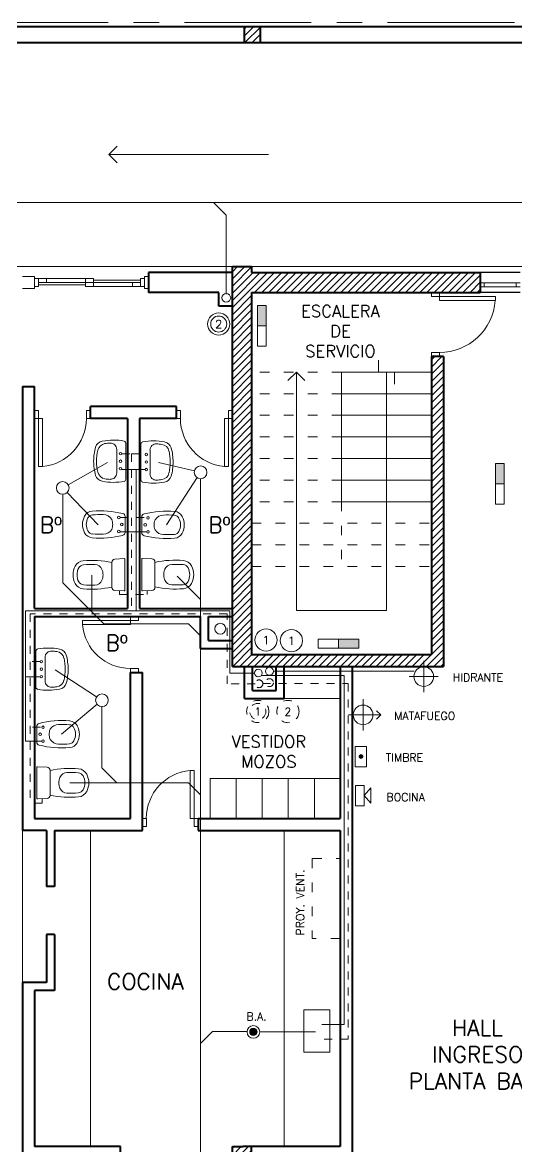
# Model space of a CAD drawing. Extents: x 1009 to 1343, y -172900 to 201.
# Drawn here: x 1032.52 to 1038.7, y 12.75 to 26.8 of the extents above; entities that cross this region are included whole.
import ezdxf

# ---------------------------------------------------------------- set-up
doc = ezdxf.new("R2010")
doc.units = 0
doc.header["$LTSCALE"] = 0.5
for name, pattern in [('ACAD_ISO03W100', [30, 12, -18]), ('CENTER', [50.8, 31.75, -6.35, 6.35, -6.35]), ('DASHED', [19.05, 12.7, -6.35])]:
    doc.linetypes.add(name, pattern=pattern)
for name, color, linetype, lineweight in [('Agua caliente', 230, 'CONTINUOUS', 18), ('Agua fria', 5, 'ACAD_ISO03W100', 18), ('Carpintería', 55, 'CONTINUOUS', 20), ('Desague primario', 10, 'CONTINUOUS', 18), ('Desague secundario', 30, 'CONTINUOUS', 18), ('Detalles .05', 243, 'CONTINUOUS', 5), ('Detalles 01', 8, 'CONTINUOUS', 9), ('Equipamiento fijo', 31, 'CONTINUOUS', 13), ('Muros corte', 7, 'CONTINUOUS', 40), ('Muros vista', 253, 'CONTINUOUS', 25), ('Pisos', 252, 'CONTINUOUS', 18), ('Pluviales', 41, 'CONTINUOUS', 18), ('Proyección', 4, 'ACAD_ISO03W100', 18), ('Punta 01', 6, 'CONTINUOUS', 9), ('Punta 015', 64, 'CONTINUOUS', 13), ('Punta 02', 11, 'CONTINUOUS', 20), ('Sist. contra incendio', 1, 'CONTINUOUS', 18), ('Tratamiento pisos', 251, 'CONTINUOUS', 9), ('Ventilación', 105, 'CONTINUOUS', 18)]:
    doc.layers.add(name, color=color, linetype=linetype, lineweight=lineweight)
doc.styles.add('Texto 1 mm', font='simplex.shx', dxfattribs={"height": 0.1})
doc.styles.add('Texto 1.5 mm', font='simplex.shx', dxfattribs={"height": 0.15})
doc.styles.add('Texto 2 mm', font='simplex.shx', dxfattribs={"height": 0.2})
pattern_1 = [(45, (1e-13, -104.45304), (-0.0449012806, 0.0449012806), [])]

# ---------------------------------------------------------------- blocks, each defined once
blk = doc.blocks.new('RT')
at = {"layer": 'Equipamiento fijo'}
for p, q in [((0.122, 0.01), (0.122, 0.174)), ((0.248, 0.01), (0.248, 0.265)), ((0.122, 0.01), (0.122, -0.154)), ((0.248, 0.01), (0.248, -0.246)), ((0.248, 0.01), (0.248, 0.01)), ((0.242, -0.259), (0.248, -0.259))]:
    blk.add_line(p, q, dxfattribs=at)
for centre in [(0.174, 0.114), (0.174, 0.01), (0.174, -0.094)]:
    blk.add_circle(centre, 0.017, dxfattribs=at)
for centre, radius, start, end in [((0.531, 0.01), 0.73, 164.4041, 180), ((-0.057, 0.171), 0.12, 100.4189, 162.9179), ((0.531, 0.01), 0.69, 167.2483, 180), ((-0.024, 0.136), 0.12, 98.3128, 167.2483), ((0.076, -0.553), 0.856, 80.0623, 100.4189), ((0.076, -0.553), 0.816, 93.3614, 98.3128), ((0.034, 0.174), 0.088, 0, 93.3614), ((0.221, 0.27), 0.02, 66.1497, 80.0623), ((0.212, 0.252), 0.0404, 44.4974, 66.1497), ((0.228, 0.265), 0.02, 0, 47.07), ((0.531, 0.01), 0.73, 180, 195.5959), ((0.531, 0.01), 0.69, 180, 192.7517), ((-0.024, -0.116), 0.12, 192.7517, 261.6872), ((0.034, -0.154), 0.088, 266.6386, 0), ((-0.057, -0.151), 0.12, 197.0821, 259.5811), ((0.076, 0.573), 0.856, 259.5811, 279.9377), ((0.076, 0.573), 0.816, 261.6872, 266.6386), ((0.221, -0.251), 0.02, 279.9377, 293.8503), ((0.212, -0.232), 0.0404, 293.8503, 315.5026), ((0.228, -0.246), 0.02, 312.93, 0)]:
    blk.add_arc(centre, radius, start, end, dxfattribs=at)
blk = doc.blocks.new('TRE')
at = {"layer": 'Equipamiento fijo'}
blk.add_line((-0.111, 0.321), (0.098, 0.321), dxfattribs=at)
for centre in [(-0.098, 0.239), (-0.006, 0.277), (0.086, 0.239)]:
    blk.add_circle(centre, 0.017, dxfattribs=at)
for centre, radius, start, end in [((-0.111, 0.281), 0.04, 90, 166.2935), ((0.098, 0.281), 0.04, 13.7065, 90), ((0.999, -0.005), 1.185, 165.6044, 185.1819), ((-0.02, 0.037), 0.12, 97.9611, 116.2022), ((-0.007, -0.04), 0.198, 89.701, 98.5059), ((-0.005, -0.04), 0.198, 81.4941, 90.299), ((0.008, 0.037), 0.12, 63.7978, 82.0389), ((-1.083, -0.01), 1.257, 355.3805, 13.8332), ((1.088, -0.012), 1.224, 177.8575, 184.4928), ((-0.004, 0.034), 0.131, 121.8233, 180), ((-0.008, 0.034), 0.131, 0, 58.1767), ((-1.101, -0.012), 1.224, 355.5072, 2.1425), ((-0.057, -0.102), 0.125, 184.4928, 242.4143), ((-0.057, -0.102), 0.075, 184.4928, 242.4143), ((0.045, -0.102), 0.075, 297.5857, 355.5072), ((0.045, -0.102), 0.125, 297.5857, 355.5072), ((-0.006, -0.004), 0.235, 242.4143, 270), ((-0.006, -0.004), 0.185, 242.4143, 270), ((-0.006, -0.004), 0.185, 270, 297.5857), ((-0.006, -0.004), 0.235, 270, 297.5857)]:
    blk.add_arc(centre, radius, start, end, dxfattribs=at)
blk = doc.blocks.new('Lavatorio')
at = {"layer": 'Equipamiento fijo'}
for p, q in [((0.075, 0.002), (0.075, 0.149)), ((0.188, 0.002), (0.188, 0.232)), ((0.075, 0.002), (0.075, -0.145)), ((0.188, 0.002), (0.188, -0.228)), ((0.188, 0.002), (0.188, 0.002))]:
    blk.add_line(p, q, dxfattribs=at)
for centre in [(0.122, 0.096), (0.122, 0.002), (0.122, -0.092)]:
    blk.add_circle(centre, 0.0153, dxfattribs=at)
for centre, radius, start, end in [((0.443, 0.002), 0.657, 164.4041, 180), ((-0.086, 0.147), 0.108, 100.4189, 162.9179), ((-0.057, 0.115), 0.108, 98.3128, 167.2483), ((0.034, -0.505), 0.771, 80.0623, 100.4189), ((0.034, -0.505), 0.735, 93.3614, 98.3128), ((-0.004, 0.149), 0.0792, 360, 93.3614), ((0.158, 0.222), 0.0331, 43.9717, 75.2316), ((0.17, 0.232), 0.018, 360, 47.07), ((0.443, 0.002), 0.657, 180, 195.5959), ((0.443, 0.002), 0.621, 167.2483, 180), ((0.443, 0.002), 0.621, 180, 192.7517), ((-0.057, -0.111), 0.108, 192.7517, 261.6872), ((-0.086, -0.143), 0.108, 197.0821, 259.5811), ((0.034, 0.509), 0.771, 259.5811, 279.9377), ((0.034, 0.509), 0.735, 261.6872, 266.6386), ((-0.004, -0.145), 0.0792, 266.6386, 360), ((0.158, -0.218), 0.0331, 284.7684, 316.0283), ((0.17, -0.228), 0.018, 312.93, 360)]:
    blk.add_arc(centre, radius, start, end, dxfattribs=at)
blk = doc.blocks.new('inodoro')
at = {"layer": 'Equipamiento fijo'}
for p, q in [((-0.157, 0.165), (0.157, 0.165)), ((-0.197, 0.127), (-0.202, 0.008)), ((0.194, 0), (-0.194, 0)), ((0.197, 0.127), (0.202, 0.008))]:
    blk.add_line(p, q, dxfattribs=at)
for centre, radius, start, end in [((-0.051, 0.512), 0.125, 117.5857, 175.5072), ((-0.051, 0.512), 0.075, 117.5857, 175.5072), ((0, 0.415), 0.235, 90, 117.5857), ((0, 0.415), 0.185, 90, 117.5857), ((0, 0.415), 0.235, 62.4143, 90), ((0, 0.415), 0.185, 62.4143, 90), ((0.051, 0.512), 0.075, 4.4928, 62.4143), ((0.051, 0.512), 0.125, 4.4928, 62.4143), ((1.09, 0.422), 1.27, 175.4777, 191.6858), ((1.095, 0.422), 1.224, 175.5072, 182.1425), ((-1.095, 0.422), 1.224, 357.8575, 4.4928), ((-1.024, 0.418), 1.205, 347.8749, 4.9616), ((-0.028, 0.381), 0.101, 182.7072, 247.2321), ((-0.014, 0.396), 0.12, 243.7978, 262.0389), ((0.014, 0.396), 0.12, 277.9611, 296.2022), ((0.028, 0.381), 0.101, 292.7679, 357.2928), ((-0.157, 0.125), 0.04, 90, 177.3974), ((0, 0.483), 0.208, 261.594, 278.406), ((0.157, 0.125), 0.04, 2.6026, 90), ((-0.194, 0.008), 0.00803, 177.6578, 269.7397), ((0.195, 0.007), 0.00742, 265.6488, 0.2402), ((0.194, 0.008), 0.008, 355.889, 2.6026)]:
    blk.add_arc(centre, radius, start, end, dxfattribs=at)

msp = doc.modelspace()

# ---------------------------------------------------------------- hatches: boundary and pattern name
at = {"layer": 'Desague primario'}
msp.add_hatch(color=256, dxfattribs=at).paths.add_polyline_path([(1035.363, 14.185, 1), (1035.456, 14.185, 1)])
at = {"layer": 'Detalles 01'}
h = msp.add_hatch(dxfattribs=at)
h.set_pattern_fill('ANSI31', color=256, scale=0.02, style=0)
h.set_pattern_definition([(45, (0.07745, -105.529446), (-0.0449012806, 0.0449012806), [])])
h.paths.add_polyline_path([(1035.296, 26.752), (1035.296, 26.552), (1035.496, 26.552), (1035.496, 26.752)])
h = msp.add_hatch(dxfattribs=at)
h.set_pattern_fill('ANSI31,_O', color=256, scale=0.02)
h.set_pattern_definition(pattern_1)
h.paths.add_polyline_path([(1038.246, 23.427), (1038.246, 23.677), (1037.146, 23.677), (1037.146, 23.427)])
h.paths.add_polyline_path([(1035.386, 23.677), (1035.386, 23.752), (1035.146, 23.752), (1035.146, 18.752), (1037.146, 18.752), (1037.146, 18.902), (1035.386, 18.902), (1035.386, 23.427), (1037.146, 23.427), (1037.146, 23.677)])
h.paths.add_polyline_path([(1037.786, 22.627), (1037.636, 22.627), (1037.636, 18.902), (1037.146, 18.902), (1037.146, 18.752), (1037.786, 18.752)])
h = msp.add_hatch(dxfattribs=at)
h.set_pattern_fill('ANSI31', color=256, scale=0.02, style=0)
h.set_pattern_definition(pattern_1)
h.paths.add_polyline_path([(1035.386, 12.752), (1035.276, 12.752), (1035.146, 12.752), (1035.146, 8.077), (1034.096, 8.077), (1034.096, 7.827), (1035.146, 7.827), (1035.146, 7.752), (1035.386, 7.752), (1035.386, 9.477), (1036.646, 9.477), (1036.646, 9.727), (1035.386, 9.727)])
at = {"layer": 'Punta 01', "lineweight": 20, "ltscale": 0.01}
for points in [[(1035.459, 23.01), (1035.568, 23.01), (1035.568, 23.264), (1035.459, 23.264)], [(1038.437, 21.036), (1038.546, 21.036), (1038.546, 21.29), (1038.437, 21.29)], [(1036.473, 19.092), (1036.473, 18.983), (1036.727, 18.983), (1036.727, 19.092)], [(1036.779, 17.628, 1), (1036.731, 17.628, 1)]]:
    msp.add_hatch(color=256, dxfattribs=at).paths.add_polyline_path(points)

# ---------------------------------------------------------------- linework, layer by layer
at = {"layer": 'Agua caliente', "lineweight": 20, "ltscale": 0.01}
for p, q in [((1034.054, 21.215), (1033.759, 21.215)), ((1033.941, 19.447), (1033.941, 21.215)), ((1034.074, 20.435), (1033.741, 20.435)), ((1035.115, 19.447), (1032.558, 19.447)), ((1032.558, 19.447), (1032.558, 17.818)), ((1035.115, 18.67), (1035.115, 19.447)), ((1032.741, 18.625), (1032.558, 18.625)), ((1035.423, 18.67), (1035.115, 18.67)), ((1035.508, 18.641), (1036.543, 18.641)), ((1036.543, 18.641), (1036.543, 14.279)), ((1032.762, 17.818), (1032.558, 17.818)), ((1036.543, 14.279), (1036.266, 14.279))]:
    msp.add_line(p, q, dxfattribs=at)
for centre, radius in [((1035.567, 19.083), 0.139), ((1035.472, 18.67), 0.0486)]:
    msp.add_circle(centre, radius, dxfattribs=at)
at = {"layer": 'Agua fria', "lineweight": 20, "ltscale": 0.01}
for p, q in [((1033.763, 21.412), (1033.883, 21.412)), ((1033.883, 21.412), (1033.883, 19.412)), ((1033.883, 21.412), (1034.057, 21.412)), ((1033.742, 20.615), (1034.075, 20.615)), ((1033.736, 19.699), (1033.736, 19.652)), ((1034.081, 19.7), (1034.081, 19.652)), ((1033.736, 19.652), (1034.081, 19.652)), ((1035.083, 19.412), (1032.618, 19.412)), ((1032.618, 19.412), (1032.618, 17.045)), ((1035.083, 18.536), (1035.083, 19.412)), ((1032.741, 18.813), (1032.618, 18.813)), ((1035.43, 18.536), (1035.083, 18.536)), ((1035.525, 18.538), (1036.596, 18.538)), ((1036.596, 18.538), (1036.596, 14.096)), ((1032.747, 17.993), (1032.618, 17.993)), ((1032.768, 17.045), (1032.618, 17.045)), ((1032.768, 17.098), (1032.768, 17.045)), ((1036.596, 14.096), (1036.269, 14.096))]:
    msp.add_line(p, q, dxfattribs=at)
at = {"layer": 'Agua fria', "linetype": 'DASHED', "lineweight": 20, "ltscale": 0.01}
for centre, radius in [((1035.479, 18.536), 0.0486), ((1035.61, 18.55), 0.0498), ((1035.464, 18.19), 0.139), ((1035.464, 18.19), 0.101), ((1035.841, 18.189), 0.139)]:
    msp.add_circle(centre, radius, dxfattribs=at)
at = {"layer": 'Carpintería'}
for p, q in [((1032.671, 23.627), (1032.521, 23.627)), ((1032.671, 23.627), (1032.671, 23.477)), ((1034.046, 23.627), (1034.046, 23.477)), ((1034.046, 23.627), (1034.096, 23.627)), ((1032.671, 23.477), (1032.521, 23.477)), ((1032.671, 23.602), (1032.721, 23.602)), ((1032.721, 23.502), (1032.671, 23.502)), ((1032.721, 23.602), (1032.721, 23.502)), ((1033.408, 23.602), (1032.721, 23.602)), ((1033.996, 23.552), (1032.721, 23.552)), ((1032.821, 23.602), (1032.821, 23.552)), ((1033.308, 23.602), (1033.308, 23.502)), ((1033.308, 23.502), (1033.996, 23.502)), ((1033.408, 23.602), (1033.408, 23.502)), ((1033.896, 23.552), (1033.896, 23.502)), ((1033.996, 23.602), (1033.996, 23.502)), ((1034.046, 23.602), (1033.996, 23.602)), ((1034.046, 23.502), (1033.996, 23.502)), ((1034.046, 23.477), (1034.096, 23.477)), ((1038.746, 23.547), (1038.246, 23.547)), ((1038.746, 23.497), (1038.246, 23.497)), ((1038.296, 23.547), (1038.296, 23.497)), ((1038.696, 23.547), (1038.696, 23.497)), ((1037.636, 23.377), (1037.636, 23.427)), ((1037.636, 23.377), (1037.736, 23.377)), ((1037.736, 23.377), (1037.736, 23.427)), ((1037.736, 23.377), (1038.436, 23.377)), ((1037.736, 23.327), (1037.736, 23.377)), ((1038.436, 23.327), (1037.736, 23.327)), ((1038.436, 23.377), (1038.436, 23.327)), ((1037.736, 22.677), (1037.636, 22.677)), ((1037.636, 22.677), (1037.636, 22.627)), ((1037.736, 22.677), (1037.736, 22.627)), ((1032.721, 21.952), (1032.671, 21.952)), ((1032.721, 21.952), (1032.721, 21.852)), ((1033.321, 21.952), (1033.321, 21.852)), ((1033.321, 21.952), (1033.371, 21.952)), ((1034.496, 21.952), (1034.446, 21.952)), ((1034.496, 21.952), (1034.496, 21.852)), ((1035.096, 21.952), (1035.096, 21.852)), ((1035.096, 21.952), (1035.146, 21.952)), ((1032.721, 21.852), (1032.671, 21.852)), ((1032.721, 21.852), (1032.721, 21.252)), ((1032.771, 21.852), (1032.721, 21.852)), ((1032.771, 21.252), (1032.771, 21.852)), ((1033.321, 21.852), (1033.371, 21.852)), ((1034.496, 21.852), (1034.446, 21.852)), ((1035.046, 21.252), (1035.046, 21.852)), ((1035.046, 21.852), (1035.096, 21.852)), ((1035.096, 21.852), (1035.146, 21.852)), ((1035.096, 21.852), (1035.096, 21.252)), ((1032.721, 21.252), (1032.771, 21.252)), ((1035.096, 21.252), (1035.046, 21.252)), ((1033.871, 19.327), (1033.271, 19.327)), ((1033.271, 19.327), (1033.271, 19.277)), ((1033.271, 19.277), (1033.871, 19.277)), ((1033.871, 19.327), (1033.871, 19.377)), ((1033.971, 19.327), (1033.871, 19.327)), ((1033.871, 19.277), (1033.871, 19.327)), ((1033.971, 19.327), (1033.971, 19.377)), ((1033.971, 18.727), (1033.871, 18.727)), ((1033.871, 18.727), (1033.871, 18.677)), ((1033.971, 18.727), (1033.971, 18.677)), ((1034.668, 17.452), (1034.618, 17.452)), ((1034.618, 17.452), (1034.618, 16.852)), ((1034.668, 16.852), (1034.668, 17.452)), ((1034.071, 16.852), (1034.021, 16.852)), ((1034.071, 16.752), (1034.021, 16.752)), ((1034.071, 16.752), (1034.071, 16.852)), ((1034.618, 16.852), (1034.668, 16.852)), ((1034.668, 16.752), (1034.668, 16.852)), ((1034.668, 16.852), (1034.718, 16.852)), ((1034.668, 16.752), (1034.718, 16.752))]:
    msp.add_line(p, q, dxfattribs=at)
at = {"layer": 'Desague primario'}
for p, q in [((1034.748, 21.1), (1034.748, 11.131)), ((1033.024, 20.905), (1033.024, 19.799)), ((1033.389, 19.893), (1033.389, 19.434)), ((1034.748, 19.59), (1034.455, 19.883)), ((1033.389, 19.434), (1033.024, 19.799)), ((1033.539, 19.284), (1033.389, 19.434)), ((1033.539, 19.284), (1034.598, 19.284)), ((1034.598, 19.284), (1034.748, 19.134)), ((1033.115, 17.298), (1034.598, 17.298)), ((1034.598, 17.298), (1034.748, 17.148)), ((1034.898, 14.188), (1034.748, 14.038)), ((1035.33, 14.188), (1034.898, 14.188)), ((1035.455, 14.188), (1035.363, 14.188)), ((1035.488, 14.185), (1036.188, 14.185))]:
    msp.add_line(p, q, dxfattribs=at)
for radius in [0.0793, 0.0464]:
    msp.add_circle((1035.409, 14.185), radius, dxfattribs=at)
at = {"layer": 'Desague secundario'}
for p, q in [((1033.586, 21.304), (1033.092, 21.023)), ((1034.224, 21.3), (1034.671, 21.197)), ((1034.705, 21.113), (1034.322, 20.523)), ((1033.469, 20.522), (1033.079, 20.927)), ((1032.929, 18.712), (1033.448, 18.374)), ((1033.009, 17.905), (1033.454, 18.28)), ((1033.514, 18.252), (1033.514, 17.486)), ((1033.702, 17.298), (1033.514, 17.486))]:
    msp.add_line(p, q, dxfattribs=at)
for centre in [(1034.748, 21.179), (1033.024, 20.984), (1033.514, 18.331)]:
    msp.add_circle(centre, 0.0793, dxfattribs=at)
at = {"layer": 'Detalles 01', "linetype": 'CENTER', "ltscale": 0.1}
msp.add_line((1021.846, 26.802), (1063.896, 26.802), dxfattribs=at)
at = {"layer": 'Detalles 01'}
for p, q in [((1033.599, 25.152), (1033.705, 25.258)), ((1033.599, 25.152), (1035.599, 25.152)), ((1033.599, 25.152), (1033.705, 25.046)), ((1032.721, 23.522), (1033.308, 23.522)), ((1033.408, 23.582), (1033.996, 23.582)), ((1036.973, 22.582), (1036.973, 22.432)), ((1035.842, 22.326), (1035.948, 22.432)), ((1035.948, 22.432), (1035.948, 19.452)), ((1036.054, 22.326), (1035.948, 22.432)), ((1037.073, 22.432), (1037.073, 19.452)), ((1037.173, 22.432), (1037.173, 22.282)), ((1035.948, 19.452), (1037.073, 19.452))]:
    msp.add_line(p, q, dxfattribs=at)
for centre, radius, start, end in [((1037.734, 23.381), 0.703, 270.1171, 355.6407), ((1032.716, 21.854), 0.604, 275.142, 359.8371), ((1035.1, 21.854), 0.604, 180.1629, 264.858), ((1033.872, 19.331), 0.604, 185.142, 269.8371), ((1034.672, 16.853), 0.602, 95.1638, 180.0753)]:
    msp.add_arc(centre, radius, start, end, dxfattribs=at)
at = {"layer": 'Equipamiento fijo'}
for p, q in [((1035.796, 18.352), (1036.496, 18.352)), ((1034.868, 17.352), (1036.496, 17.352)), ((1034.868, 16.852), (1034.868, 17.352)), ((1035.194, 16.852), (1035.194, 17.352)), ((1035.52, 16.852), (1035.52, 17.352)), ((1035.846, 16.852), (1035.846, 17.352)), ((1036.172, 16.852), (1036.172, 17.352)), ((1032.521, 16.702), (1032.521, 14.802)), ((1033.371, 16.702), (1033.371, 12.752)), ((1035.796, 16.702), (1035.796, 12.752))]:
    msp.add_line(p, q, dxfattribs=at)
at = {"layer": 'Equipamiento fijo', "lineweight": 20, "ltscale": 0.01}
msp.add_lwpolyline([(1036.042, 14.461), (1036.365, 14.461), (1036.365, 13.93), (1036.042, 13.93)], close=True, dxfattribs=at)
at = {"layer": 'Muros corte'}
for p, q in [((1021.846, 26.752), (1063.846, 26.752)), ((1035.296, 26.552), (1035.296, 26.752)), ((1035.496, 26.552), (1035.496, 26.752)), ((1021.846, 26.552), (1063.846, 26.552)), ((1035.146, 18.752), (1035.146, 23.752)), ((1035.146, 23.752), (1035.386, 23.752)), ((1035.386, 23.752), (1035.386, 23.677)), ((1035.146, 23.677), (1034.096, 23.677)), ((1034.096, 23.677), (1034.096, 23.427)), ((1035.386, 23.677), (1038.246, 23.677)), ((1038.246, 23.677), (1038.246, 23.427)), ((1034.976, 23.427), (1034.096, 23.427)), ((1034.976, 23.257), (1034.976, 23.427)), ((1035.386, 23.427), (1038.246, 23.427)), ((1035.386, 23.427), (1035.386, 18.902)), ((1035.146, 23.257), (1034.976, 23.257)), ((1037.636, 22.627), (1037.636, 18.902)), ((1037.786, 22.627), (1037.636, 22.627)), ((1037.786, 22.627), (1037.786, 18.752)), ((1032.521, 22.252), (1032.521, 16.702)), ((1032.521, 22.252), (1032.671, 22.252)), ((1032.671, 19.477), (1032.671, 22.252)), ((1034.446, 22.002), (1033.371, 22.002)), ((1033.371, 21.852), (1033.371, 22.002)), ((1034.446, 21.852), (1034.446, 22.002)), ((1033.833, 21.852), (1033.371, 21.852)), ((1033.833, 21.852), (1033.833, 19.477)), ((1034.446, 21.852), (1033.983, 21.852)), ((1033.983, 21.852), (1033.983, 19.477)), ((1032.671, 19.477), (1033.833, 19.477)), ((1032.671, 19.477), (1033.833, 19.477)), ((1033.983, 19.477), (1035.146, 19.477)), ((1032.671, 19.377), (1032.671, 16.852)), ((1032.671, 19.377), (1034.746, 19.377)), ((1034.746, 18.977), (1034.746, 19.377)), ((1034.846, 19.077), (1034.846, 19.377)), ((1034.846, 19.377), (1035.146, 19.377)), ((1034.746, 18.977), (1035.146, 18.977)), ((1034.846, 19.077), (1035.146, 19.077)), ((1035.386, 18.902), (1037.636, 18.902)), ((1035.146, 18.752), (1037.786, 18.752)), ((1035.296, 18.352), (1035.296, 18.752)), ((1035.396, 18.452), (1035.396, 18.752)), ((1035.696, 18.452), (1035.696, 18.752)), ((1035.796, 18.352), (1035.796, 18.752)), ((1036.496, 18.752), (1036.496, 18.352)), ((1036.646, 18.752), (1036.646, 12.602)), ((1033.871, 16.852), (1033.871, 18.677)), ((1033.871, 18.677), (1034.021, 18.677)), ((1034.021, 16.702), (1034.021, 18.677)), ((1035.396, 18.452), (1035.696, 18.452)), ((1035.296, 18.352), (1035.796, 18.352)), ((1036.496, 18.352), (1036.496, 16.852)), ((1032.671, 16.852), (1033.871, 16.852)), ((1034.718, 16.852), (1034.718, 16.702)), ((1034.718, 16.852), (1036.496, 16.852)), ((1032.821, 16.702), (1032.521, 16.702)), ((1032.821, 16.702), (1032.821, 16.002)), ((1032.921, 16.702), (1032.921, 16.002)), ((1032.921, 16.702), (1034.021, 16.702)), ((1034.718, 16.702), (1036.496, 16.702)), ((1036.496, 16.702), (1036.496, 12.752)), ((1032.921, 16.002), (1032.821, 16.002)), ((1032.921, 15.402), (1032.821, 15.402)), ((1032.821, 15.402), (1032.821, 14.802)), ((1032.921, 15.402), (1032.921, 14.702)), ((1032.821, 14.802), (1032.521, 14.802)), ((1032.521, 14.802), (1032.521, 10.952)), ((1032.671, 14.702), (1032.671, 12.752)), ((1032.921, 14.702), (1032.671, 14.702)), ((1033.746, 12.752), (1032.671, 12.752)), ((1033.746, 12.602), (1033.746, 12.752)), ((1035.146, 8.077), (1035.146, 12.752)), ((1035.146, 12.752), (1035.276, 12.752)), ((1035.516, 12.752), (1035.276, 12.752)), ((1035.386, 9.727), (1035.386, 12.752)), ((1036.496, 12.752), (1035.516, 12.752))]:
    msp.add_line(p, q, dxfattribs=at)
at = {"layer": 'Muros vista'}
for p, q in [((1038.746, 23.677), (1038.246, 23.677)), ((1038.746, 23.427), (1038.246, 23.427))]:
    msp.add_line(p, q, dxfattribs=at)
at = {"layer": 'Pisos'}
for p, q in [((1035.146, 23.752), (1030.046, 23.752)), ((1040.906, 23.752), (1035.386, 23.752)), ((1036.511, 22.432), (1036.511, 20.812)), ((1036.511, 22.432), (1037.636, 22.432)), ((1036.511, 22.162), (1037.636, 22.162)), ((1036.511, 21.892), (1037.636, 21.892)), ((1036.511, 21.622), (1037.636, 21.622)), ((1036.511, 21.352), (1037.636, 21.352)), ((1036.511, 21.082), (1037.636, 21.082)), ((1036.511, 20.812), (1037.636, 20.812))]:
    msp.add_line(p, q, dxfattribs=at)
at = {"layer": 'Pluviales', "lineweight": 20, "ltscale": 0.01}
for p, q in [((1042.122, 24.553), (1031.922, 24.553)), ((1034.91, 24.553), (1035.069, 24.393)), ((1035.069, 23.406), (1035.069, 24.393))]:
    msp.add_line(p, q, dxfattribs=at)
at = {"layer": 'Pluviales'}
for centre, radius in [((1035.07, 23.36), 0.055), ((1034.975, 23.033), 0.139)]:
    msp.add_circle(centre, radius, dxfattribs=at)
at = {"layer": 'Pluviales', "lineweight": 20, "ltscale": 0.01}
msp.add_circle((1034.975, 23.033), 0.1, dxfattribs=at)
at = {"layer": 'Proyección', "ltscale": 0.02}
for p, q in [((1036.511, 22.432), (1035.386, 22.432)), ((1036.511, 22.162), (1035.386, 22.162)), ((1036.511, 21.892), (1035.386, 21.892)), ((1036.511, 21.622), (1035.386, 21.622)), ((1036.511, 21.352), (1035.386, 21.352)), ((1036.511, 21.082), (1035.386, 21.082)), ((1036.511, 20.812), (1035.386, 20.812)), ((1036.511, 20.812), (1036.511, 20.007)), ((1035.386, 20.542), (1037.636, 20.542)), ((1035.386, 20.272), (1037.636, 20.272)), ((1035.386, 20.002), (1037.636, 20.002)), ((1036.146, 16.352), (1036.146, 15.352)), ((1036.146, 16.352), (1036.496, 16.352)), ((1036.496, 15.352), (1036.146, 15.352))]:
    msp.add_line(p, q, dxfattribs=at)
at = {"layer": 'Punta 01', "lineweight": 20, "ltscale": 0.01}
for p, q in [((1035.568, 23.01), (1035.459, 23.01)), ((1038.546, 21.036), (1038.437, 21.036)), ((1036.473, 18.983), (1036.473, 19.092)), ((1037.54, 18.432), (1037.54, 18.822)), ((1037.356, 18.627), (1037.719, 18.627)), ((1036.781, 17.952), (1036.781, 18.342)), ((1036.597, 18.147), (1037.004, 18.147)), ((1037.004, 18.147), (1036.951, 18.198)), ((1037.004, 18.147), (1036.951, 18.095)), ((1036.794, 17.138), (1036.878, 17.234)), ((1036.878, 17.234), (1036.878, 17.042)), ((1036.794, 17.138), (1036.878, 17.042))]:
    msp.add_line(p, q, dxfattribs=at)
for points in [[(1035.459, 22.756), (1035.459, 23.264), (1035.568, 23.264), (1035.568, 22.756)], [(1038.437, 20.782), (1038.437, 21.29), (1038.546, 21.29), (1038.546, 20.782)], [(1036.219, 19.092), (1036.727, 19.092), (1036.727, 18.983), (1036.219, 18.983)], [(1036.681, 17.754), (1036.824, 17.754), (1036.824, 17.496), (1036.681, 17.496)], [(1036.685, 17.264), (1036.794, 17.264), (1036.794, 17.012), (1036.685, 17.012)]]:
    msp.add_lwpolyline(points, close=True, dxfattribs=at)
for centre, radius in [((1037.54, 18.627), 0.123), ((1036.781, 18.147), 0.123), ((1036.755, 17.628), 0.0238)]:
    msp.add_circle(centre, radius, dxfattribs=at)
at = {"layer": 'Sist. contra incendio', "lineweight": 20, "ltscale": 0.01}
msp.add_line((1035.66, 18.693), (1037.42, 18.693), dxfattribs=at)
for centre, radius in [((1035.885, 19.076), 0.139), ((1035.61, 18.693), 0.0498)]:
    msp.add_circle(centre, radius, dxfattribs=at)
at = {"layer": 'Ventilación'}
msp.add_circle((1034.995, 19.224), 0.0684, dxfattribs=at)

# ---------------------------------------------------------------- block references
at = {"layer": 'Detalles .05'}
msp.add_blockref('Lavatorio', (1033.625, 21.316), dxfattribs=at)
at = {"layer": 'Detalles .05', "xscale": -1, "rotation": 359.9999999999912}
msp.add_blockref('Lavatorio', (1034.191, 21.306), dxfattribs=at)
at = {"layer": 'Equipamiento fijo'}
for name, p, xscale, yscale, zscale, rotation in [('TRE', (1033.499, 20.522), 0.9500000000000455, 0.9500000000000455, 0.9500000000000455, 270), ('TRE', (1034.318, 20.517), -0.9500000000000455, 0.9500000000000028, 0.95, 89.99999999998624), ('RT', (1032.913, 18.71), -0.8999999999998636, 0.9000000000000004, 0.9, 359.9999999999771), ('TRE', (1033.005, 17.911), 0.9500000000000455, 0.9500000000000455, 0.9500000000000455, 90)]:
    msp.add_blockref(name, p, dxfattribs=dict(at, xscale=xscale, yscale=yscale, zscale=zscale, rotation=rotation))
at = {"layer": 'Tratamiento pisos'}
for p, rotation in [((1033.803, 19.898), 90), ((1032.701, 17.298), 270)]:
    msp.add_blockref('inodoro', p, dxfattribs=dict(at, rotation=rotation))
at = {"layer": 'Tratamiento pisos', "xscale": -1, "rotation": 269.999999999987}
msp.add_blockref('inodoro', (1034.013, 19.9), dxfattribs=at)

# ---------------------------------------------------------------- texts
at = {"layer": 'Punta 01', "insert": (1034.975, 23.081), "char_height": 0.1, "width": 0.92289, "attachment_point": 2, "style": 'Texto 1 mm'}
msp.add_mtext('2', dxfattribs=at)
at = {"layer": 'Punta 01', "lineweight": 20, "ltscale": 0.01, "char_height": 0.1, "width": 0.92289, "attachment_point": 2, "style": 'Texto 1 mm'}
for s, insert in [('1', (1035.567, 19.132)), ('1', (1035.884, 19.124)), ('1', (1035.464, 18.238)), ('2', (1035.841, 18.237))]:
    msp.add_mtext(s, dxfattribs=dict(at, insert=insert))
at = {"layer": 'Punta 01', "lineweight": 20, "char_height": 0.1, "style": 'Texto 1 mm'}
for s, insert, width, attachment_point in [('HIDRANTE', (1037.903, 18.665), 1.5836, 1), ('MATAFUEGO', (1037.171, 18.185), 1.5836, 1), ('TIMBRE', (1037.065, 17.664), 1.5836, 1), ('BOCINA', (1037.074, 17.169), 1.5836, 1), ('B.A.', (1035.449, 14.428), 0.7584, 2)]:
    msp.add_mtext(s, dxfattribs=dict(at, insert=insert, width=width, attachment_point=attachment_point))
at = {"layer": 'Punta 01', "lineweight": 20, "insert": (1035.944, 15.389), "char_height": 0.1, "width": 1.0664, "attachment_point": 1, "rotation": 90, "style": 'Texto 1 mm'}
msp.add_mtext('PROY. VENT.', dxfattribs=at)
at = {"layer": 'Punta 015', "lineweight": 20, "char_height": 0.15, "attachment_point": 2, "style": 'Texto 1.5 mm'}
for s, insert, width in [('ESCALERA DE SERVICIO', (1036.498, 23.269), 1.23789), ('VESTIDOR\\PMOZOS', (1035.602, 17.888), 1.08432)]:
    msp.add_mtext(s, dxfattribs=dict(at, insert=insert, width=width))
at = {"layer": 'Punta 02', "lineweight": 20, "char_height": 0.2, "style": 'Texto 2 mm'}
for s, insert, width, attachment_point in [('Bº', (1032.738, 20.622), 0.3206, 1), ('Bº', (1034.845, 20.622), 0.3206, 1), ('Bº', (1033.561, 19.146), 0.3206, 1), ('COCINA', (1033.578, 14.914), 1.05568, 1), ('HALL\\PINGRESO PLANTA BAJA', (1038.213, 14.337), 1.94359, 2)]:
    msp.add_mtext(s, dxfattribs=dict(at, insert=insert, width=width, attachment_point=attachment_point))

doc.saveas('drawing.dxf')
